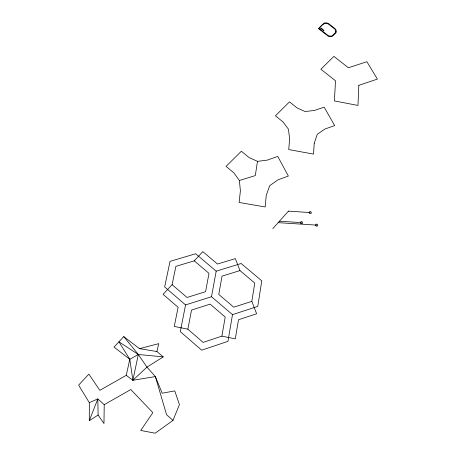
<?xml version="1.0" encoding="UTF-8"?>
<svg xmlns="http://www.w3.org/2000/svg" width="456" height="456" viewBox="0 0 456 456"><rect width="100%" height="100%" fill="white"/><g stroke="black" fill="none" stroke-linecap="round" stroke-linejoin="round"><path stroke-width="0.68" d="M98.108 415.045L89.302 420.717L89.325 402.654L78.626 385.126L88.874 374.108L99.807 390.342L126.255 375.328L129.795 359.294L118.919 341.818L138.322 354.489L146.963 367.131L155.359 376.576L162.176 393.214L174.762 390.895L179.43 404.66L172.984 420.398L155.188 433.2L140.716 430.458L152.851 412.657L130.826 389.561L104.219 404.66L103.974 423.499L98.108 415.045L97.801 398.914L89.325 402.654M257.503 161.35L255.286 175.594L239.383 180.496L233.842 172.807L226.062 166.389L241.349 151.232L249.061 157.542L257.503 161.35L267.324 160.119L277.75 156.397L288.357 176.039L277.898 179.886L269.724 185.66L266.258 195.293L265.17 206.961L239.126 202.464L240.397 190.773L239.383 180.496M251.832 301.353L254.761 283.056L239.97 270.59L235.353 258.609L217.495 264.03L202.829 251.632L194.256 260.849L175.891 266.35L172.1 284.664L163.088 294.348L178.108 307.281L174.26 326.422L187.849 329.192L203.125 342.393L221.895 336.135L235.313 338.871L238.488 319.753L256.62 313.785L251.832 301.353L233.757 307.196L218.766 294.433L222.049 276.125L239.97 270.59M232.492 314.634L227.954 341.344L201.7 350.179L180.302 331.654L185.569 304.921L164.65 286.944L170.048 261.362L195.652 253.764L216.19 271.16L241.173 263.505L261.772 280.839L257.777 306.392L232.492 314.634L211.498 296.725L185.569 304.921M221.895 336.135L225.213 317.011L210.142 304.129L191.543 310.057L187.849 329.192M211.498 296.725L216.19 271.16M126.255 375.328L132.884 380.275L138.322 354.489L123.764 336.613L114.04 347.062L129.795 359.294L132.884 380.275L155.359 376.576L166.56 414.709L172.984 420.398M132.884 380.275L146.963 367.131L163.225 356.877L156.904 351.536L158.739 343.647L139.502 348.646L123.764 336.613M89.302 420.717L97.801 398.914L104.219 404.66M272.796 228.673L288.466 211.122M129.795 359.294L138.322 354.489L163.225 356.877M279.465 221.206L301.547 222.631M278.166 222.659L316.709 225.133M288.391 211.122L310.262 212.581M139.502 348.646L156.904 351.536M194.256 260.849L208.996 273.361L205.57 291.669L187.04 297.472L172.1 284.664M358.821 85.335L357.966 105.444L334.373 100.913L335.519 80.786L320.887 69.238L333.895 56.379L348.395 67.756L366.903 61.72L377.374 79.093L358.821 85.335M314.23 143.241L313.5 154.094L288.739 149.568L289.634 138.704L288.403 129.122L282.959 121.889L275.424 115.818L289.503 101.876L296.97 107.855L305.064 111.509L314.338 110.483L324.125 107.143L334.681 125.594L324.86 129.048L317.262 134.32L314.23 143.241M335.741 31.498L335.713 31.795A3.585 2.844 25.1 0 1 335.411 32.61L332.35 35.693A3.608 2.873 25 0 1 331.466 36.064L329.283 36.018A3.802 3.027 25 0 1 328.252 35.608L318.67 28.192L318.328 28.523L328.018 36.018A4.275 3.403 25 0 0 329.209 36.486L332.413 36.286L335.929 32.889A4.132 3.283 25.1 0 0 336.272 31.948L336.306 31.247A4.691 3.728 25 0 0 336.055 30.142L334.926 28.54L328.696 23.689L327.157 22.982L325.077 22.851A4.144 3.289 24.6 0 0 323.999 23.176L319.274 27.594L319.73 27.947C321.44 25.194 325.453 21.5 328.725 24.282L334.801 29.087A3.54 2.81 25.1 0 1 335.388 29.925L335.741 31.498M323.589 29.971L323.03 30.523L323.481 30.877L324.045 30.324L323.589 29.971M321.543 28.369L320.978 28.922L320.528 28.568L321.087 28.015L321.543 28.369M322.341 28.99L321.776 29.549L322.232 29.902L322.791 29.344L322.341 28.99M300.578 223.012A1.123 1.003 32.6 0 0 302.465 223.275A1.123 1.003 32.6 0 0 301.593 221.605A1.123 1.003 32.6 0 0 300.578 223.012M309.305 212.958A1.117 0.986 32.6 0 0 311.174 213.22A1.117 0.986 32.6 0 0 310.302 211.567A1.117 0.986 32.6 0 0 309.305 212.958M315.757 225.515A1.123 0.997 34.3 0 0 317.632 225.777A1.123 0.997 34.3 0 0 316.749 224.107A1.123 0.997 34.3 0 0 315.757 225.515"/></g></svg>
